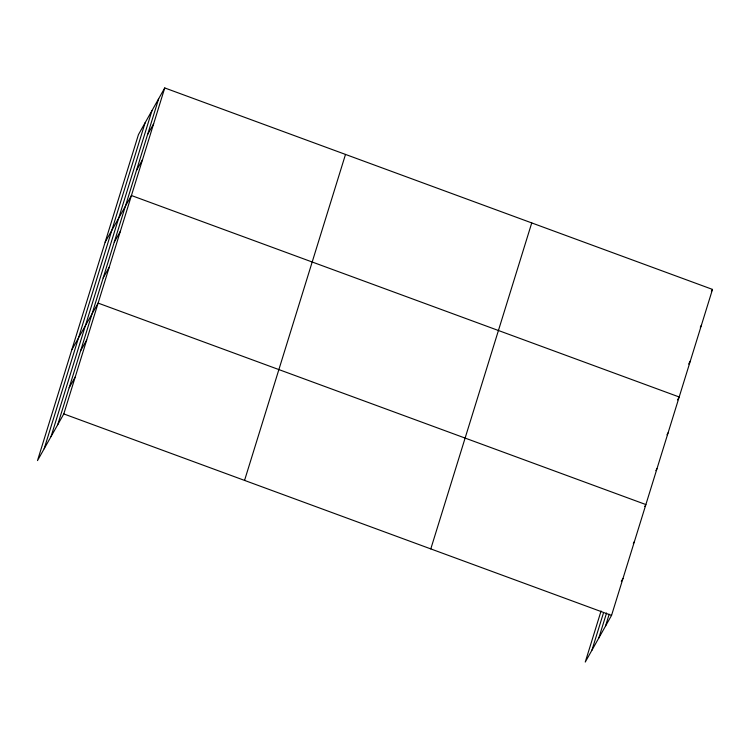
<?xml version="1.0" encoding="UTF-8"?>
<svg xmlns="http://www.w3.org/2000/svg" width="750" height="750" viewBox="0 0 750 750"><rect width="100%" height="100%" fill="white"/><g stroke="black" fill="none" stroke-linecap="round" stroke-linejoin="round"><path stroke-width="1.12" d="M44.175 448.744L145.125 122.756M51.056 436.537L152.006 110.55M57.731 424.688L158.681 98.7M164.747 87.938L138.45 134.606L37.5 460.594L63.797 413.925L164.747 87.938L712.5 289.406L611.55 615.394L585.253 662.062L601.069 610.988M244.556 480.413L345.506 154.425M430.791 548.916L531.741 222.919M591.928 650.212L603.375 613.266M598.809 638.006L606.553 613.013M605.484 626.156L609.188 614.203M147.581 134.559L153.637 123.797M136.472 170.419L142.537 159.656M105.131 242.184L131.428 195.516L679.191 396.984L677.531 399.919M114.262 242.128L120.328 231.375M103.163 277.987L109.219 267.234M71.822 349.753L98.119 303.094L645.872 504.563L644.775 506.512M80.616 350.794L86.681 340.031M69.169 387.741L75.234 376.978M711.394 291.366L712.5 289.406M700.294 327.225L701.4 325.266M688.641 364.059L690.291 361.125M666.984 434.794L668.081 432.844M655.875 470.653L656.981 468.703M633.328 543.459L634.434 541.509M621.337 581.381L622.987 578.447M63.797 413.925L611.55 615.394"/></g></svg>
